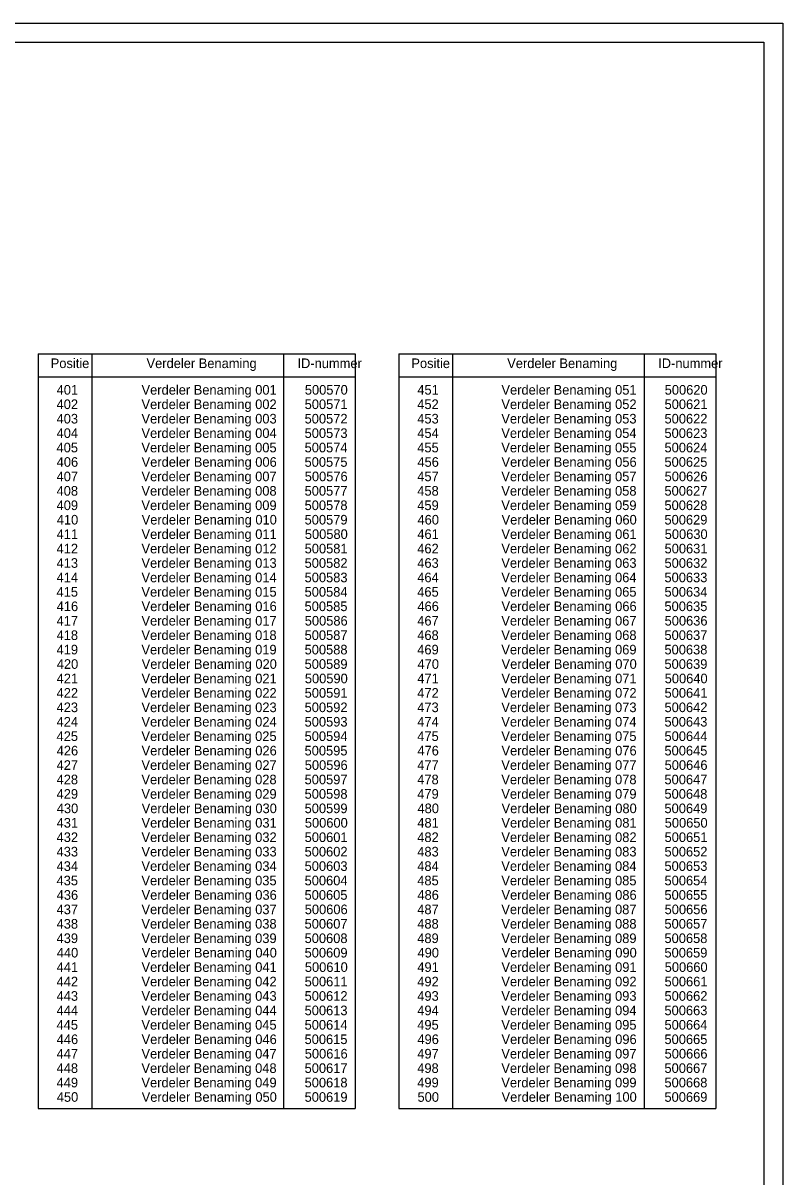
# Model space of a CAD drawing. Extents: x 692.7 to 772, y 1563.6 to 1616.7.
# Drawn here: x 755.1 to 770.89, y 1592.73 to 1616.71 of the extents above; entities that cross this region are included whole.
import ezdxf

# ---------------------------------------------------------------- set-up
doc = ezdxf.new("R2010")
doc.units = 0
doc.layers.add('Default', color=7, linetype='Continuous')
doc.layers.add('Kader', color=7, linetype='Continuous')

msp = doc.modelspace()

# ---------------------------------------------------------------- linework, layer by layer
at = {"layer": 'Default'}
for p, q in [((755.408, 1609.836), (755.408, 1594.145)), ((755.408, 1609.836), (762.001, 1609.836)), ((756.524, 1609.836), (756.524, 1594.145)), ((760.512, 1609.836), (760.512, 1594.145)), ((762.001, 1609.836), (762.001, 1594.145)), ((762.906, 1609.836), (762.906, 1594.145)), ((762.906, 1609.836), (769.499, 1609.836)), ((764.023, 1609.836), (764.023, 1594.145)), ((768.011, 1609.836), (768.011, 1594.145)), ((769.499, 1609.836), (769.499, 1594.145)), ((755.408, 1609.36), (762.001, 1609.36)), ((762.906, 1609.36), (769.499, 1609.36)), ((755.408, 1594.145), (762.001, 1594.145)), ((762.906, 1594.145), (769.499, 1594.145))]:
    msp.add_line(p, q, dxfattribs=at)
at = {"layer": 'Kader'}
for points in [[(692.73, 1616.711), (770.894, 1616.711), (770.894, 1563.581), (692.73, 1563.581)], [(693.124, 1616.316), (770.5, 1616.316), (770.5, 1563.975), (693.124, 1563.975)]]:
    msp.add_lwpolyline(points, close=True, dxfattribs=at)

# ---------------------------------------------------------------- texts
at = {"layer": 'Default'}
for s, p in [('Positie', (755.672, 1609.539)), ('Verdeler Benaming', (757.664, 1609.539)), ('ID-nummer', (760.802, 1609.539)), ('Positie', (763.17, 1609.539)), ('Verdeler Benaming', (765.162, 1609.539)), ('ID-nummer', (768.301, 1609.539)), ('401', (755.795, 1608.987)), ('Verdeler Benaming 001', (757.56, 1608.987)), ('500570', (760.955, 1608.987)), ('500570', (760.955, 1608.987)), ('451', (763.293, 1608.987)), ('Verdeler Benaming 051', (765.042, 1608.987)), ('500620', (768.436, 1608.987)), ('402', (755.794, 1608.687)), ('Verdeler Benaming 002', (757.559, 1608.687)), ('500571', (760.951, 1608.687)), ('452', (763.292, 1608.687)), ('Verdeler Benaming 052', (765.041, 1608.687)), ('500621', (768.433, 1608.687)), ('403', (755.794, 1608.387)), ('Verdeler Benaming 003', (757.559, 1608.387)), ('500572', (760.95, 1608.387)), ('453', (763.292, 1608.387)), ('Verdeler Benaming 053', (765.04, 1608.387)), ('500622', (768.432, 1608.387)), ('404', (755.794, 1608.087)), ('Verdeler Benaming 004', (757.559, 1608.087)), ('500573', (760.95, 1608.087)), ('454', (763.292, 1608.087)), ('Verdeler Benaming 054', (765.04, 1608.087)), ('500623', (768.431, 1608.087)), ('405', (755.793, 1607.787)), ('Verdeler Benaming 005', (757.558, 1607.787)), ('500574', (760.95, 1607.787)), ('455', (763.292, 1607.787)), ('Verdeler Benaming 055', (765.04, 1607.787)), ('500624', (768.432, 1607.787)), ('406', (755.796, 1607.487)), ('Verdeler Benaming 006', (757.561, 1607.487)), ('500575', (760.949, 1607.487)), ('456', (763.295, 1607.487)), ('Verdeler Benaming 056', (765.043, 1607.487)), ('500625', (768.431, 1607.487)), ('407', (755.794, 1607.187)), ('Verdeler Benaming 007', (757.559, 1607.187)), ('500576', (760.953, 1607.187)), ('457', (763.292, 1607.187)), ('Verdeler Benaming 057', (765.04, 1607.187)), ('500626', (768.434, 1607.187)), ('408', (755.794, 1606.887)), ('Verdeler Benaming 008', (757.558, 1606.887)), ('500577', (760.95, 1606.887)), ('458', (763.292, 1606.887)), ('Verdeler Benaming 058', (765.04, 1606.887)), ('500627', (768.431, 1606.887)), ('409', (755.794, 1606.587)), ('Verdeler Benaming 009', (757.558, 1606.587)), ('500578', (760.95, 1606.587)), ('459', (763.292, 1606.587)), ('Verdeler Benaming 059', (765.04, 1606.587)), ('500628', (768.431, 1606.587)), ('410', (755.798, 1606.287)), ('Verdeler Benaming 010', (757.563, 1606.287)), ('500579', (760.95, 1606.287)), ('460', (763.297, 1606.287)), ('Verdeler Benaming 060', (765.045, 1606.287)), ('500629', (768.431, 1606.287)), ('411', (755.795, 1605.987)), ('Verdeler Benaming 011', (757.56, 1605.987)), ('500580', (760.955, 1605.987)), ('461', (763.293, 1605.987)), ('Verdeler Benaming 061', (765.042, 1605.987)), ('500630', (768.436, 1605.987)), ('412', (755.794, 1605.687)), ('Verdeler Benaming 012', (757.559, 1605.687)), ('500581', (760.951, 1605.687)), ('462', (763.292, 1605.687)), ('Verdeler Benaming 062', (765.041, 1605.687)), ('500631', (768.433, 1605.687)), ('413', (755.794, 1605.387)), ('Verdeler Benaming 013', (757.559, 1605.387)), ('500582', (760.95, 1605.387)), ('463', (763.292, 1605.387)), ('Verdeler Benaming 063', (765.04, 1605.387)), ('500632', (768.432, 1605.387)), ('414', (755.794, 1605.087)), ('Verdeler Benaming 014', (757.559, 1605.087)), ('500583', (760.95, 1605.087)), ('464', (763.292, 1605.087)), ('Verdeler Benaming 064', (765.04, 1605.087)), ('500633', (768.431, 1605.087)), ('415', (755.793, 1604.787)), ('Verdeler Benaming 015', (757.558, 1604.787)), ('500584', (760.95, 1604.787)), ('465', (763.292, 1604.787)), ('Verdeler Benaming 065', (765.04, 1604.787)), ('500634', (768.432, 1604.787)), ('416', (755.796, 1604.487)), ('Verdeler Benaming 016', (757.561, 1604.487)), ('500585', (760.949, 1604.487)), ('466', (763.295, 1604.487)), ('Verdeler Benaming 066', (765.043, 1604.487)), ('500635', (768.431, 1604.487)), ('417', (755.794, 1604.187)), ('Verdeler Benaming 017', (757.559, 1604.187)), ('500586', (760.953, 1604.187)), ('467', (763.292, 1604.187)), ('Verdeler Benaming 067', (765.04, 1604.187)), ('500636', (768.434, 1604.187)), ('418', (755.794, 1603.887)), ('Verdeler Benaming 018', (757.558, 1603.887)), ('500587', (760.95, 1603.887)), ('468', (763.292, 1603.887)), ('Verdeler Benaming 068', (765.04, 1603.887)), ('500637', (768.431, 1603.887)), ('419', (755.794, 1603.587)), ('Verdeler Benaming 019', (757.558, 1603.587)), ('500588', (760.95, 1603.587)), ('469', (763.292, 1603.587)), ('Verdeler Benaming 069', (765.04, 1603.587)), ('500638', (768.431, 1603.587)), ('420', (755.798, 1603.287)), ('Verdeler Benaming 020', (757.563, 1603.287)), ('500589', (760.95, 1603.287)), ('470', (763.297, 1603.287)), ('Verdeler Benaming 070', (765.045, 1603.287)), ('500639', (768.431, 1603.287)), ('421', (755.795, 1602.987)), ('Verdeler Benaming 021', (757.56, 1602.987)), ('500590', (760.955, 1602.987)), ('471', (763.293, 1602.987)), ('Verdeler Benaming 071', (765.042, 1602.987)), ('500640', (768.436, 1602.987)), ('422', (755.794, 1602.687)), ('Verdeler Benaming 022', (757.559, 1602.687)), ('500591', (760.951, 1602.687)), ('472', (763.292, 1602.687)), ('Verdeler Benaming 072', (765.041, 1602.687)), ('500641', (768.433, 1602.687)), ('423', (755.794, 1602.387)), ('Verdeler Benaming 023', (757.559, 1602.387)), ('500592', (760.95, 1602.387)), ('473', (763.292, 1602.387)), ('Verdeler Benaming 073', (765.04, 1602.387)), ('500642', (768.432, 1602.387)), ('424', (755.794, 1602.087)), ('Verdeler Benaming 024', (757.559, 1602.087)), ('500593', (760.95, 1602.087)), ('474', (763.292, 1602.087)), ('Verdeler Benaming 074', (765.04, 1602.087)), ('500643', (768.431, 1602.087)), ('425', (755.793, 1601.787)), ('Verdeler Benaming 025', (757.558, 1601.787)), ('500594', (760.95, 1601.787)), ('475', (763.292, 1601.787)), ('Verdeler Benaming 075', (765.04, 1601.787)), ('500644', (768.432, 1601.787)), ('426', (755.796, 1601.487)), ('Verdeler Benaming 026', (757.561, 1601.487)), ('500595', (760.949, 1601.487)), ('476', (763.295, 1601.487)), ('Verdeler Benaming 076', (765.043, 1601.487)), ('500645', (768.431, 1601.487)), ('427', (755.794, 1601.187)), ('Verdeler Benaming 027', (757.559, 1601.187)), ('500596', (760.953, 1601.187)), ('477', (763.292, 1601.187)), ('Verdeler Benaming 077', (765.04, 1601.187)), ('500646', (768.434, 1601.187)), ('428', (755.794, 1600.887)), ('Verdeler Benaming 028', (757.558, 1600.887)), ('500597', (760.95, 1600.887)), ('478', (763.292, 1600.887)), ('Verdeler Benaming 078', (765.04, 1600.887)), ('500647', (768.431, 1600.887)), ('429', (755.794, 1600.587)), ('Verdeler Benaming 029', (757.558, 1600.587)), ('500598', (760.95, 1600.587)), ('479', (763.292, 1600.587)), ('Verdeler Benaming 079', (765.04, 1600.587)), ('500648', (768.431, 1600.587)), ('430', (755.798, 1600.287)), ('Verdeler Benaming 030', (757.563, 1600.287)), ('500599', (760.95, 1600.287)), ('480', (763.297, 1600.287)), ('Verdeler Benaming 080', (765.045, 1600.287)), ('500649', (768.431, 1600.287)), ('431', (755.795, 1599.987)), ('Verdeler Benaming 031', (757.56, 1599.987)), ('500600', (760.955, 1599.987)), ('481', (763.293, 1599.987)), ('Verdeler Benaming 081', (765.042, 1599.987)), ('500650', (768.436, 1599.987)), ('432', (755.794, 1599.687)), ('Verdeler Benaming 032', (757.559, 1599.687)), ('500601', (760.951, 1599.687)), ('482', (763.292, 1599.687)), ('Verdeler Benaming 082', (765.041, 1599.687)), ('500651', (768.433, 1599.687)), ('433', (755.794, 1599.387)), ('Verdeler Benaming 033', (757.559, 1599.387)), ('500602', (760.95, 1599.387)), ('483', (763.292, 1599.387)), ('Verdeler Benaming 083', (765.04, 1599.387)), ('500652', (768.432, 1599.387)), ('434', (755.794, 1599.087)), ('Verdeler Benaming 034', (757.559, 1599.087)), ('500603', (760.95, 1599.087)), ('484', (763.292, 1599.087)), ('Verdeler Benaming 084', (765.04, 1599.087)), ('500653', (768.431, 1599.087)), ('435', (755.793, 1598.787)), ('Verdeler Benaming 035', (757.558, 1598.787)), ('500604', (760.95, 1598.787)), ('485', (763.292, 1598.787)), ('Verdeler Benaming 085', (765.04, 1598.787)), ('500654', (768.432, 1598.787)), ('436', (755.796, 1598.487)), ('Verdeler Benaming 036', (757.561, 1598.487)), ('500605', (760.949, 1598.487)), ('486', (763.295, 1598.487)), ('Verdeler Benaming 086', (765.043, 1598.487)), ('500655', (768.431, 1598.487)), ('437', (755.794, 1598.187)), ('Verdeler Benaming 037', (757.559, 1598.187)), ('500606', (760.953, 1598.187)), ('487', (763.292, 1598.187)), ('Verdeler Benaming 087', (765.04, 1598.187)), ('500656', (768.434, 1598.187)), ('438', (755.794, 1597.887)), ('Verdeler Benaming 038', (757.558, 1597.887)), ('500607', (760.95, 1597.887)), ('488', (763.292, 1597.887)), ('Verdeler Benaming 088', (765.04, 1597.887)), ('500657', (768.431, 1597.887)), ('439', (755.794, 1597.587)), ('Verdeler Benaming 039', (757.558, 1597.587)), ('500608', (760.95, 1597.587)), ('489', (763.292, 1597.587)), ('Verdeler Benaming 089', (765.04, 1597.587)), ('500658', (768.431, 1597.587)), ('440', (755.798, 1597.287)), ('Verdeler Benaming 040', (757.563, 1597.287)), ('500609', (760.95, 1597.287)), ('490', (763.297, 1597.287)), ('Verdeler Benaming 090', (765.045, 1597.287)), ('500659', (768.431, 1597.287)), ('441', (755.795, 1596.987)), ('Verdeler Benaming 041', (757.56, 1596.987)), ('500610', (760.955, 1596.987)), ('491', (763.293, 1596.987)), ('Verdeler Benaming 091', (765.042, 1596.987)), ('500660', (768.436, 1596.987)), ('442', (755.794, 1596.687)), ('Verdeler Benaming 042', (757.559, 1596.687)), ('500611', (760.951, 1596.687)), ('492', (763.292, 1596.687)), ('Verdeler Benaming 092', (765.041, 1596.687)), ('500661', (768.433, 1596.687)), ('443', (755.794, 1596.387)), ('Verdeler Benaming 043', (757.559, 1596.387)), ('500612', (760.95, 1596.387)), ('493', (763.292, 1596.387)), ('Verdeler Benaming 093', (765.04, 1596.387)), ('500662', (768.432, 1596.387)), ('444', (755.794, 1596.087)), ('Verdeler Benaming 044', (757.559, 1596.087)), ('500613', (760.95, 1596.087)), ('494', (763.292, 1596.087)), ('Verdeler Benaming 094', (765.04, 1596.087)), ('500663', (768.431, 1596.087)), ('445', (755.793, 1595.787)), ('Verdeler Benaming 045', (757.558, 1595.787)), ('500614', (760.95, 1595.787)), ('495', (763.292, 1595.787)), ('Verdeler Benaming 095', (765.04, 1595.787)), ('500664', (768.432, 1595.787)), ('446', (755.796, 1595.487)), ('Verdeler Benaming 046', (757.561, 1595.487)), ('500615', (760.949, 1595.487)), ('496', (763.295, 1595.487)), ('Verdeler Benaming 096', (765.043, 1595.487)), ('500665', (768.431, 1595.487)), ('447', (755.794, 1595.187)), ('Verdeler Benaming 047', (757.559, 1595.187)), ('500616', (760.953, 1595.187)), ('497', (763.292, 1595.187)), ('Verdeler Benaming 097', (765.04, 1595.187)), ('500666', (768.434, 1595.187)), ('448', (755.794, 1594.887)), ('Verdeler Benaming 048', (757.558, 1594.887)), ('500617', (760.95, 1594.887)), ('498', (763.292, 1594.887)), ('Verdeler Benaming 098', (765.04, 1594.887)), ('500667', (768.431, 1594.887)), ('449', (755.794, 1594.587)), ('Verdeler Benaming 049', (757.558, 1594.587)), ('500618', (760.95, 1594.587)), ('499', (763.292, 1594.587)), ('Verdeler Benaming 099', (765.04, 1594.587)), ('500668', (768.431, 1594.587)), ('450', (755.798, 1594.287)), ('Verdeler Benaming 050', (757.563, 1594.287)), ('500619', (760.95, 1594.287)), ('500', (763.297, 1594.287)), ('Verdeler Benaming 100', (765.045, 1594.287)), ('500669', (768.431, 1594.287))]:
    msp.add_text(s, height=0.2, dxfattribs=at).set_placement(p)

doc.saveas('drawing.dxf')
